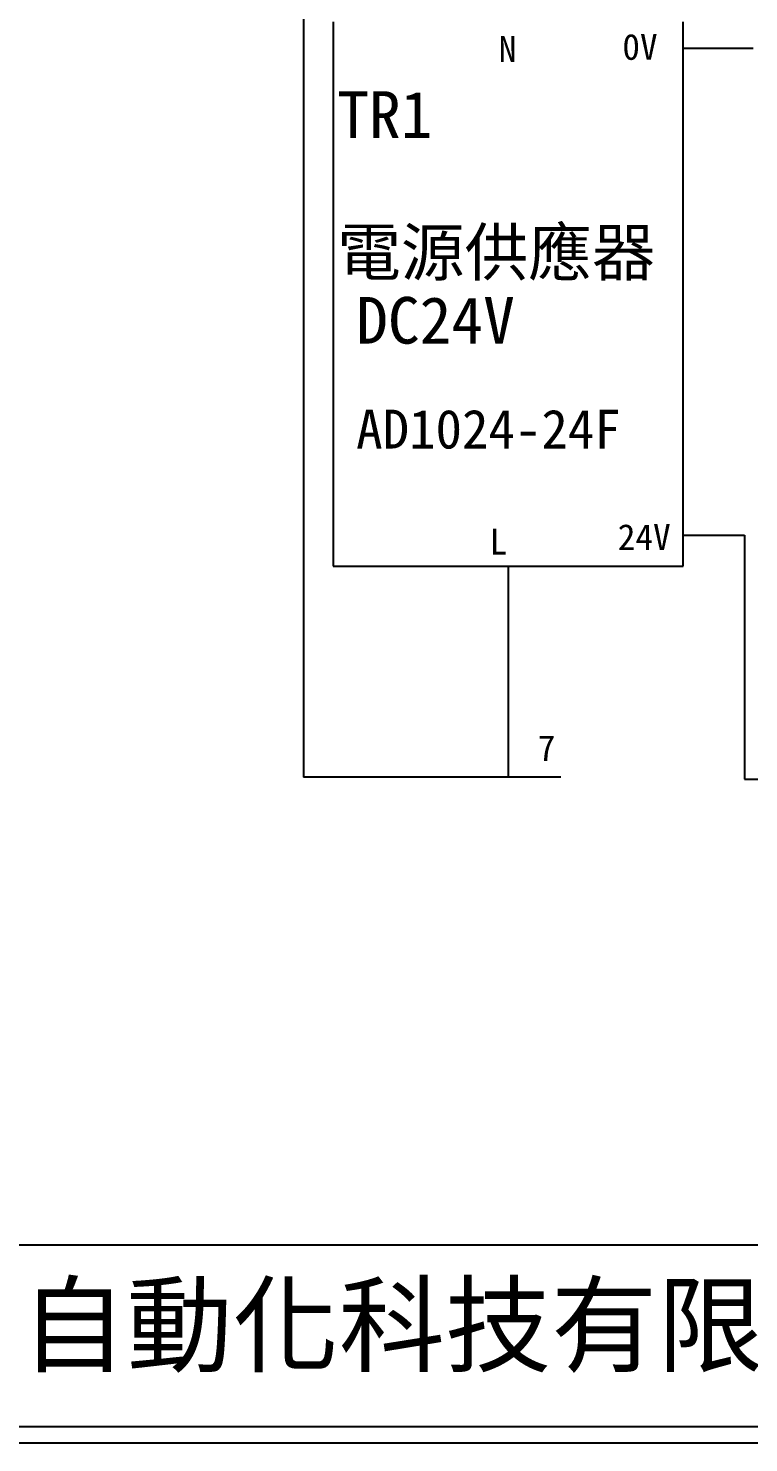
# Model space of a CAD drawing. Extents: x 10 to 297, y 3 to 207.
# Drawn here: x 65.6 to 121.1, y 3 to 112.1 of the extents above; entities that cross this region are included whole.
import ezdxf

# ---------------------------------------------------------------- set-up
doc = ezdxf.new("R2010")
doc.units = 0
doc.layers.get('0').update_dxf_attribs({"linetype": 'CONTINUOUS'})
doc.layers.add('圖框層', color=7, linetype='CONTINUOUS')
doc.layers.add('標尺寸層', color=3, linetype='CONTINUOUS')
doc.styles.add('STSL', font='kaiu.ttf')

msp = doc.modelspace()

# ---------------------------------------------------------------- linework, layer by layer
for p, q in [((89.08, 112.6), (89.08, 70.6)), ((116.08, 70.6), (116.08, 112.6)), ((89.08, 70.6), (116.08, 70.6))]:
    msp.add_line(p, q)
at = {"layer": '圖框層', "color": 7}
for p, q in [((11.25, 18.25), (295.75, 18.25)), ((11.25, 4.25), (295.75, 4.25)), ((10, 3), (297, 3))]:
    msp.add_line(p, q, dxfattribs=at)
at = {"layer": '標尺寸層', "color": 7}
for p, q in [((86.78, 134.55), (86.78, 54.34)), ((116.08, 110.57), (121.46, 110.57)), ((116.08, 73.01), (120.79, 73.01)), ((120.79, 73.01), (120.79, 54.19)), ((102.58, 70.6), (102.58, 54.34)), ((106.63, 54.34), (86.78, 54.34)), ((120.79, 54.19), (294.07, 54.19))]:
    msp.add_line(p, q, dxfattribs=at)

# ---------------------------------------------------------------- texts
at = {"layer": '圖框層', "color": 4, "style": 'STSL'}
for s, height, p in [('N', 2, (101.85, 109.5)), ('0V', 2, (111.38, 109.66)), ('TR1', 3.6, (89.39, 103.64)), ('電源供應器', 3.6, (89.39, 93.02)), ('DC24V', 3.6, (90.85, 87.77)), ('AD1024-24F', 3, (90.85, 79.68)), ('L', 2, (101.14, 71.5)), ('24V', 2, (111.03, 71.85)), ('7', 2, (104.86, 55.57)), ('泓陞自動化科技有限公司', 6, (48.6, 9.08))]:
    msp.add_text(s, height=height, dxfattribs=at).set_placement(p)

doc.saveas('drawing.dxf')
